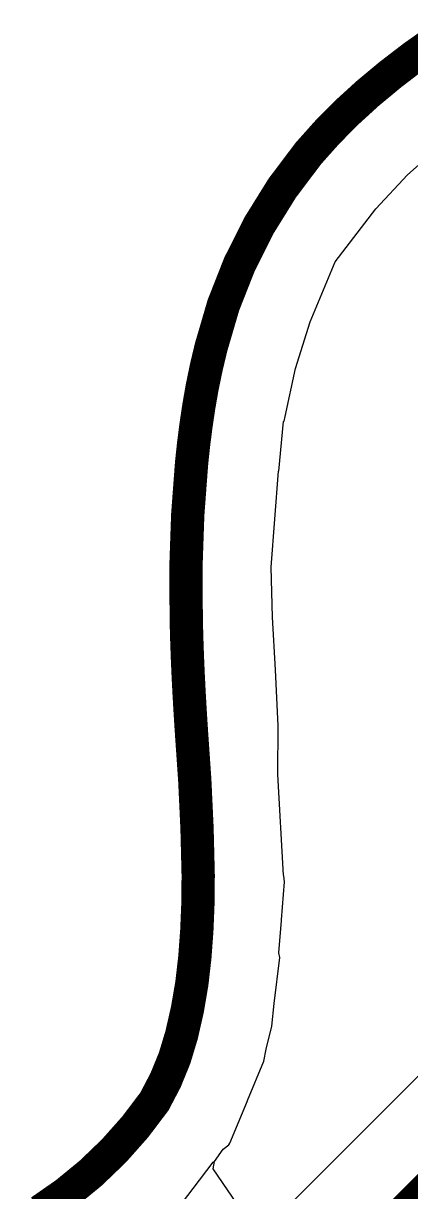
# Model space of a CAD drawing. Header units: inches. Extents: x -52 to 109, y 0 to 35.
# Drawn here: x 62.849 to 64.012, y 20.064 to 23.572 of the extents above; entities that cross this region are included whole.
import ezdxf

# ---------------------------------------------------------------- set-up
doc = ezdxf.new("R2010")
doc.units = ezdxf.units.IN
for name, color, linetype in [('Bottom Layer', 5, 'Continuous'), ('Keep-Out Layer', 6, 'Continuous'), ('Mechanical 4', 56, 'Continuous'), ('Top Layer', 1, 'Continuous')]:
    doc.layers.add(name, color=color, linetype=linetype)

msp = doc.modelspace()

# ---------------------------------------------------------------- linework, layer by layer
at = {"layer": 'Bottom Layer'}
for p, q in [((64.0023, 23.1168), (64.0543, 23.1633)), ((63.907, 23.015), (64.0023, 23.1168)), ((63.7849, 22.8559), (63.907, 23.015)), ((63.907, 23.015), (63.907, 23.015)), ((63.7101, 22.6754), (63.7849, 22.8559)), ((63.6658, 22.5355), (63.7101, 22.6754)), ((63.6347, 22.391), (63.6658, 22.5353)), ((63.6658, 22.5353), (63.6658, 22.5355)), ((63.6319, 22.3771), (63.6347, 22.391)), ((63.6159, 22.2276), (63.6305, 22.376)), ((63.6305, 22.376), (63.6319, 22.3771)), ((63.6319, 22.3771), (63.6319, 22.3771)), ((63.5927, 21.9387), (63.6154, 22.2272)), ((63.6154, 22.2272), (63.6159, 22.2276)), ((63.6159, 22.2276), (63.6159, 22.2276)), ((63.5972, 21.7887), (63.5927, 21.9387)), ((65.4116, 21.7884), (63.3286, 19.7054)), ((63.6061, 21.6304), (63.5972, 21.7887)), ((63.6063, 21.6304), (63.6061, 21.6304)), ((63.6145, 21.4627), (63.6063, 21.6304)), ((63.6063, 21.6304), (63.6063, 21.6304)), ((63.6132, 21.3168), (63.6145, 21.4627)), ((63.6145, 21.4627), (63.6145, 21.4627)), ((63.6145, 21.4627), (63.6145, 21.4627)), ((63.6302, 21.0145), (63.6132, 21.3168)), ((63.6314, 21.0126), (63.6302, 21.0145)), ((63.6238, 20.88), (63.6328, 20.9942)), ((63.6328, 20.9942), (63.6314, 21.0126)), ((63.616, 20.7809), (63.6237, 20.8783)), ((63.6237, 20.8783), (63.6238, 20.8797)), ((63.6238, 20.8797), (63.6238, 20.88)), ((63.6189, 20.7667), (63.616, 20.7809)), ((63.6018, 20.6292), (63.6189, 20.7667)), ((63.595, 20.5608), (63.6018, 20.6292)), ((63.5782, 20.4918), (63.595, 20.5607)), ((63.595, 20.5607), (63.595, 20.5608)), ((63.5712, 20.4555), (63.5782, 20.4918)), ((63.5221, 20.337), (63.5712, 20.4555)), ((63.5712, 20.4555), (63.5712, 20.4555)), ((63.469, 20.2089), (63.522, 20.3367)), ((63.522, 20.3367), (63.5221, 20.3369)), ((63.5221, 20.3369), (63.5221, 20.337)), ((63.4656, 20.2044), (63.469, 20.2089)), ((63.4231, 20.1544), (63.4493, 20.1909)), ((63.4493, 20.1909), (63.4656, 20.2044)), ((63.3593, 20.0736), (63.4195, 20.152)), ((63.4195, 20.152), (63.4231, 20.1544)), ((63.2897, 19.9829), (63.3593, 20.0736))]:
    msp.add_line(p, q, dxfattribs=at)
msp.add_lwpolyline([(63.5, 19.3, 0.4, 0.4, 0), (65.7, 21.5, 0.4, 0.4, 0)], format="xyseb", dxfattribs=at)
at = {"layer": 'Keep-Out Layer'}
for points in [[(63.8827, 23.3613, 0.1, 0.1, -0.029783), (64.0921, 23.522, 0.1, 0.1, 0)], [(63.7052, 23.1819, 0.1, 0.1, -0.038827), (63.8827, 23.3613, 0.1, 0.1, 0)], [(63.413, 22.6, 0.1, 0.1, -0.113282), (63.7052, 23.1819, 0.1, 0.1, 0)], [(63.3753, 22.4177, 0.1, 0.1, -0.023329), (63.413, 22.6, 0.1, 0.1, 0)], [(63.3544, 22.2529, 0.1, 0.1, -0.014957), (63.3754, 22.4177, 0.1, 0.1, 0)], [(63.3382, 21.7833, 0.1, 0.1, -0.030083), (63.3544, 22.2529, 0.1, 0.1, 0)], [(63.3439, 21.618, 0.1, 0.1, -0.006626), (63.3382, 21.7833, 0.1, 0.1, 0)], [(63.3538, 21.4452, 0.1, 0.1, -0.004827), (63.3439, 21.618, 0.1, 0.1, 0)], [(63.3538, 21.4452, 0.1, 0.1, -0.016382), (63.3742, 21.0109, 0.1, 0.1, 0)], [(63.3741, 21.0109, 0.1, 0.1, -0.02412), (63.364, 20.7667, 0.1, 0.1, 0)], [(63.364, 20.7667, 0.1, 0.1, -0.041171), (63.3242, 20.5339, 0.1, 0.1, 0)], [(63.3242, 20.5339, 0.1, 0.1, -0.070818), (63.2428, 20.3346, 0.1, 0.1, 0)], [(63.2428, 20.3346, 0.1, 0.1, -0.098547), (62.8993, 20.004, 0.1, 0.1, 0)]]:
    msp.add_lwpolyline(points, format="xyseb", dxfattribs=at)
for points in [[(63.8577, 23.3613, 0.05, 0.05, 1), (63.9077, 23.3613, 0.05, 0.05, 1)], [(63.8577, 23.3613, 0.05, 0.05, 1), (63.9077, 23.3613, 0.05, 0.05, 1)], [(63.6802, 23.1819, 0.05, 0.05, 1), (63.7302, 23.1819, 0.05, 0.05, 1)], [(63.6802, 23.1819, 0.05, 0.05, 1), (63.7302, 23.1819, 0.05, 0.05, 1)], [(63.388, 22.6, 0.05, 0.05, 1), (63.438, 22.6, 0.05, 0.05, 1)], [(63.388, 22.6, 0.05, 0.05, 1), (63.438, 22.6, 0.05, 0.05, 1)], [(63.3504, 22.4177, 0.05, 0.05, 1), (63.4003, 22.4177, 0.05, 0.05, 1)], [(63.3504, 22.4177, 0.05, 0.05, 1), (63.4004, 22.4177, 0.05, 0.05, 1)], [(63.3294, 22.2529, 0.05, 0.05, 1), (63.3794, 22.2529, 0.05, 0.05, 1)], [(63.3294, 22.2529, 0.05, 0.05, 1), (63.3794, 22.2529, 0.05, 0.05, 1)], [(63.3132, 21.7833, 0.05, 0.05, 1), (63.3632, 21.7833, 0.05, 0.05, 1)], [(63.3132, 21.7833, 0.05, 0.05, 1), (63.3632, 21.7833, 0.05, 0.05, 1)], [(63.3189, 21.618, 0.05, 0.05, 1), (63.3689, 21.618, 0.05, 0.05, 1)], [(63.3189, 21.618, 0.05, 0.05, 1), (63.3689, 21.618, 0.05, 0.05, 1)], [(63.3288, 21.4452, 0.05, 0.05, 1), (63.3788, 21.4452, 0.05, 0.05, 1)], [(63.3288, 21.4452, 0.05, 0.05, 1), (63.3788, 21.4452, 0.05, 0.05, 1)], [(63.3491, 21.0109, 0.05, 0.05, 1), (63.3991, 21.0109, 0.05, 0.05, 1)], [(63.3492, 21.0109, 0.05, 0.05, 1), (63.3991, 21.0109, 0.05, 0.05, 1)], [(63.339, 20.7667, 0.05, 0.05, 1), (63.389, 20.7667, 0.05, 0.05, 1)], [(63.339, 20.7667, 0.05, 0.05, 1), (63.389, 20.7667, 0.05, 0.05, 1)], [(63.2992, 20.5339, 0.05, 0.05, 1), (63.3492, 20.5339, 0.05, 0.05, 1)], [(63.2992, 20.5339, 0.05, 0.05, 1), (63.3492, 20.5339, 0.05, 0.05, 1)], [(63.2178, 20.3346, 0.05, 0.05, 1), (63.2678, 20.3346, 0.05, 0.05, 1)], [(63.2178, 20.3346, 0.05, 0.05, 1), (63.2678, 20.3346, 0.05, 0.05, 1)]]:
    msp.add_lwpolyline(points, format="xyseb", close=True, dxfattribs=at)
at = {"layer": 'Mechanical 4'}
for points in [[(63.8827, 23.3613, 0.1, 0.1, -0.029783), (64.0921, 23.522, 0.1, 0.1, 0)], [(63.7052, 23.1819, 0.1, 0.1, -0.038827), (63.8827, 23.3613, 0.1, 0.1, 0)], [(63.413, 22.6, 0.1, 0.1, -0.113282), (63.7052, 23.1819, 0.1, 0.1, 0)], [(63.3753, 22.4177, 0.1, 0.1, -0.023329), (63.413, 22.6, 0.1, 0.1, 0)], [(63.3544, 22.2529, 0.1, 0.1, -0.014957), (63.3754, 22.4177, 0.1, 0.1, 0)], [(63.3382, 21.7833, 0.1, 0.1, -0.030083), (63.3544, 22.2529, 0.1, 0.1, 0)], [(63.3439, 21.618, 0.1, 0.1, -0.006626), (63.3382, 21.7833, 0.1, 0.1, 0)], [(63.3538, 21.4452, 0.1, 0.1, -0.004827), (63.3439, 21.618, 0.1, 0.1, 0)], [(63.3538, 21.4452, 0.1, 0.1, -0.016382), (63.3742, 21.0109, 0.1, 0.1, 0)], [(63.3741, 21.0109, 0.1, 0.1, -0.02412), (63.364, 20.7667, 0.1, 0.1, 0)], [(63.364, 20.7667, 0.1, 0.1, -0.041171), (63.3242, 20.5339, 0.1, 0.1, 0)], [(63.3242, 20.5339, 0.1, 0.1, -0.070818), (63.2428, 20.3346, 0.1, 0.1, 0)], [(63.2428, 20.3346, 0.1, 0.1, -0.098547), (62.8993, 20.004, 0.1, 0.1, 0)]]:
    msp.add_lwpolyline(points, format="xyseb", dxfattribs=at)
for points in [[(63.8577, 23.3613, 0.05, 0.05, 1), (63.9077, 23.3613, 0.05, 0.05, 1)], [(63.8577, 23.3613, 0.05, 0.05, 1), (63.9077, 23.3613, 0.05, 0.05, 1)], [(63.6802, 23.1819, 0.05, 0.05, 1), (63.7302, 23.1819, 0.05, 0.05, 1)], [(63.6802, 23.1819, 0.05, 0.05, 1), (63.7302, 23.1819, 0.05, 0.05, 1)], [(63.388, 22.6, 0.05, 0.05, 1), (63.438, 22.6, 0.05, 0.05, 1)], [(63.388, 22.6, 0.05, 0.05, 1), (63.438, 22.6, 0.05, 0.05, 1)], [(63.3504, 22.4177, 0.05, 0.05, 1), (63.4004, 22.4177, 0.05, 0.05, 1)], [(63.3504, 22.4177, 0.05, 0.05, 1), (63.4003, 22.4177, 0.05, 0.05, 1)], [(63.3294, 22.2529, 0.05, 0.05, 1), (63.3794, 22.2529, 0.05, 0.05, 1)], [(63.3294, 22.2529, 0.05, 0.05, 1), (63.3794, 22.2529, 0.05, 0.05, 1)], [(63.3132, 21.7833, 0.05, 0.05, 1), (63.3632, 21.7833, 0.05, 0.05, 1)], [(63.3132, 21.7833, 0.05, 0.05, 1), (63.3632, 21.7833, 0.05, 0.05, 1)], [(63.3189, 21.618, 0.05, 0.05, 1), (63.3689, 21.618, 0.05, 0.05, 1)], [(63.3189, 21.618, 0.05, 0.05, 1), (63.3689, 21.618, 0.05, 0.05, 1)], [(63.3288, 21.4452, 0.05, 0.05, 1), (63.3788, 21.4452, 0.05, 0.05, 1)], [(63.3288, 21.4452, 0.05, 0.05, 1), (63.3788, 21.4452, 0.05, 0.05, 1)], [(63.3491, 21.0109, 0.05, 0.05, 1), (63.3991, 21.0109, 0.05, 0.05, 1)], [(63.3492, 21.0109, 0.05, 0.05, 1), (63.3991, 21.0109, 0.05, 0.05, 1)], [(63.339, 20.7667, 0.05, 0.05, 1), (63.389, 20.7667, 0.05, 0.05, 1)], [(63.339, 20.7667, 0.05, 0.05, 1), (63.389, 20.7667, 0.05, 0.05, 1)], [(63.2992, 20.5339, 0.05, 0.05, 1), (63.3492, 20.5339, 0.05, 0.05, 1)], [(63.2992, 20.5339, 0.05, 0.05, 1), (63.3492, 20.5339, 0.05, 0.05, 1)], [(63.2178, 20.3346, 0.05, 0.05, 1), (63.2678, 20.3346, 0.05, 0.05, 1)], [(63.2178, 20.3346, 0.05, 0.05, 1), (63.2678, 20.3346, 0.05, 0.05, 1)]]:
    msp.add_lwpolyline(points, format="xyseb", close=True, dxfattribs=at)
at = {"layer": 'Top Layer'}
for p, q in [((64.0023, 23.1168), (64.0543, 23.1633)), ((63.907, 23.015), (64.0023, 23.1168)), ((63.7849, 22.8559), (63.907, 23.015)), ((63.907, 23.015), (63.907, 23.015)), ((63.7101, 22.6754), (63.7849, 22.8559)), ((63.6658, 22.5355), (63.7101, 22.6754)), ((63.6347, 22.391), (63.6658, 22.5353)), ((63.6658, 22.5353), (63.6658, 22.5355)), ((63.6319, 22.3771), (63.6347, 22.391)), ((63.6159, 22.2276), (63.6305, 22.376)), ((63.6305, 22.376), (63.6319, 22.3771)), ((63.6319, 22.3771), (63.6319, 22.3771)), ((63.5927, 21.9387), (63.6154, 22.2272)), ((63.6154, 22.2272), (63.6159, 22.2276)), ((63.6159, 22.2276), (63.6159, 22.2276)), ((63.5972, 21.7887), (63.5927, 21.9387)), ((63.6061, 21.6304), (63.5972, 21.7887)), ((63.6063, 21.6304), (63.6061, 21.6304)), ((63.6145, 21.4627), (63.6063, 21.6304)), ((63.6063, 21.6304), (63.6063, 21.6304)), ((63.6132, 21.3168), (63.6145, 21.4627)), ((63.6145, 21.4627), (63.6145, 21.4627)), ((63.6145, 21.4627), (63.6145, 21.4627)), ((63.6302, 21.0145), (63.6132, 21.3168)), ((63.6314, 21.0126), (63.6302, 21.0145)), ((63.6238, 20.88), (63.6328, 20.9942)), ((63.6328, 20.9942), (63.6314, 21.0126)), ((63.616, 20.7809), (63.6237, 20.8783)), ((63.6237, 20.8783), (63.6238, 20.8797)), ((63.6238, 20.8797), (63.6238, 20.88)), ((63.6189, 20.7667), (63.616, 20.7809)), ((63.6018, 20.6292), (63.6189, 20.7667)), ((63.595, 20.5608), (63.6018, 20.6292)), ((63.5782, 20.4918), (63.595, 20.5607)), ((63.595, 20.5607), (63.595, 20.5608)), ((63.5712, 20.4555), (63.5782, 20.4918)), ((63.5221, 20.337), (63.5712, 20.4555)), ((63.5712, 20.4555), (63.5712, 20.4555)), ((63.469, 20.2089), (63.522, 20.3367)), ((63.522, 20.3367), (63.5221, 20.3369)), ((63.5221, 20.3369), (63.5221, 20.337)), ((63.4656, 20.2044), (63.469, 20.2089)), ((63.4231, 20.1544), (63.4493, 20.1909)), ((63.4493, 20.1909), (63.4656, 20.2044)), ((63.4189, 20.1318), (63.4231, 20.1544)), ((63.505, 20.0059), (63.4189, 20.1318))]:
    msp.add_line(p, q, dxfattribs=at)

doc.saveas('drawing.dxf')
